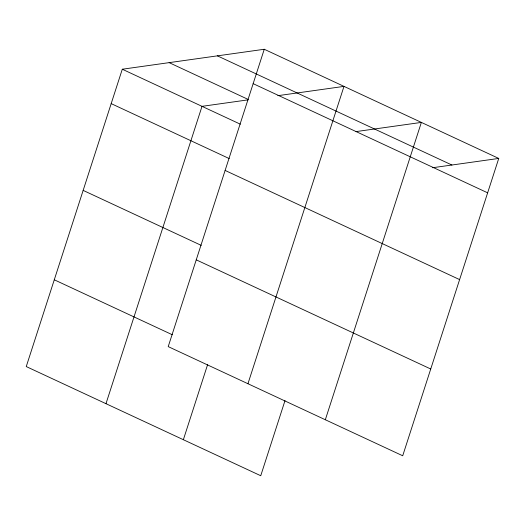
<?xml version="1.0" encoding="UTF-8"?>
<svg xmlns="http://www.w3.org/2000/svg" width="525" height="525" viewBox="0 0 525 525"><rect width="100%" height="100%" fill="white"/><g stroke="black" fill="none" stroke-linecap="round" stroke-linejoin="round"><path stroke-width="0.79" d="M264.259 49.265L168.217 346.612L402.708 455.772L498.75 158.432L264.259 49.265L122.292 69.228L26.25 366.568L260.741 475.735L285.016 400.582M105.978 403.686L202.013 106.339L248.056 99.868M183.363 439.707L207.631 364.56M247.944 383.723L343.987 86.382L277.83 95.681M325.329 419.751L421.365 122.41L356.016 131.598M432.593 167.731L498.75 158.432M217.409 55.853L451.9 165.021M253.148 83.659L487.64 192.826M169.142 62.639L248.128 99.409M122.292 69.228L240.338 124.182M111.182 103.622L229.228 158.576M225.12 170.435L459.611 279.602M83.153 190.391L201.206 245.352M196.245 259.836L430.736 369.003M54.278 279.792L172.325 334.753"/></g></svg>
